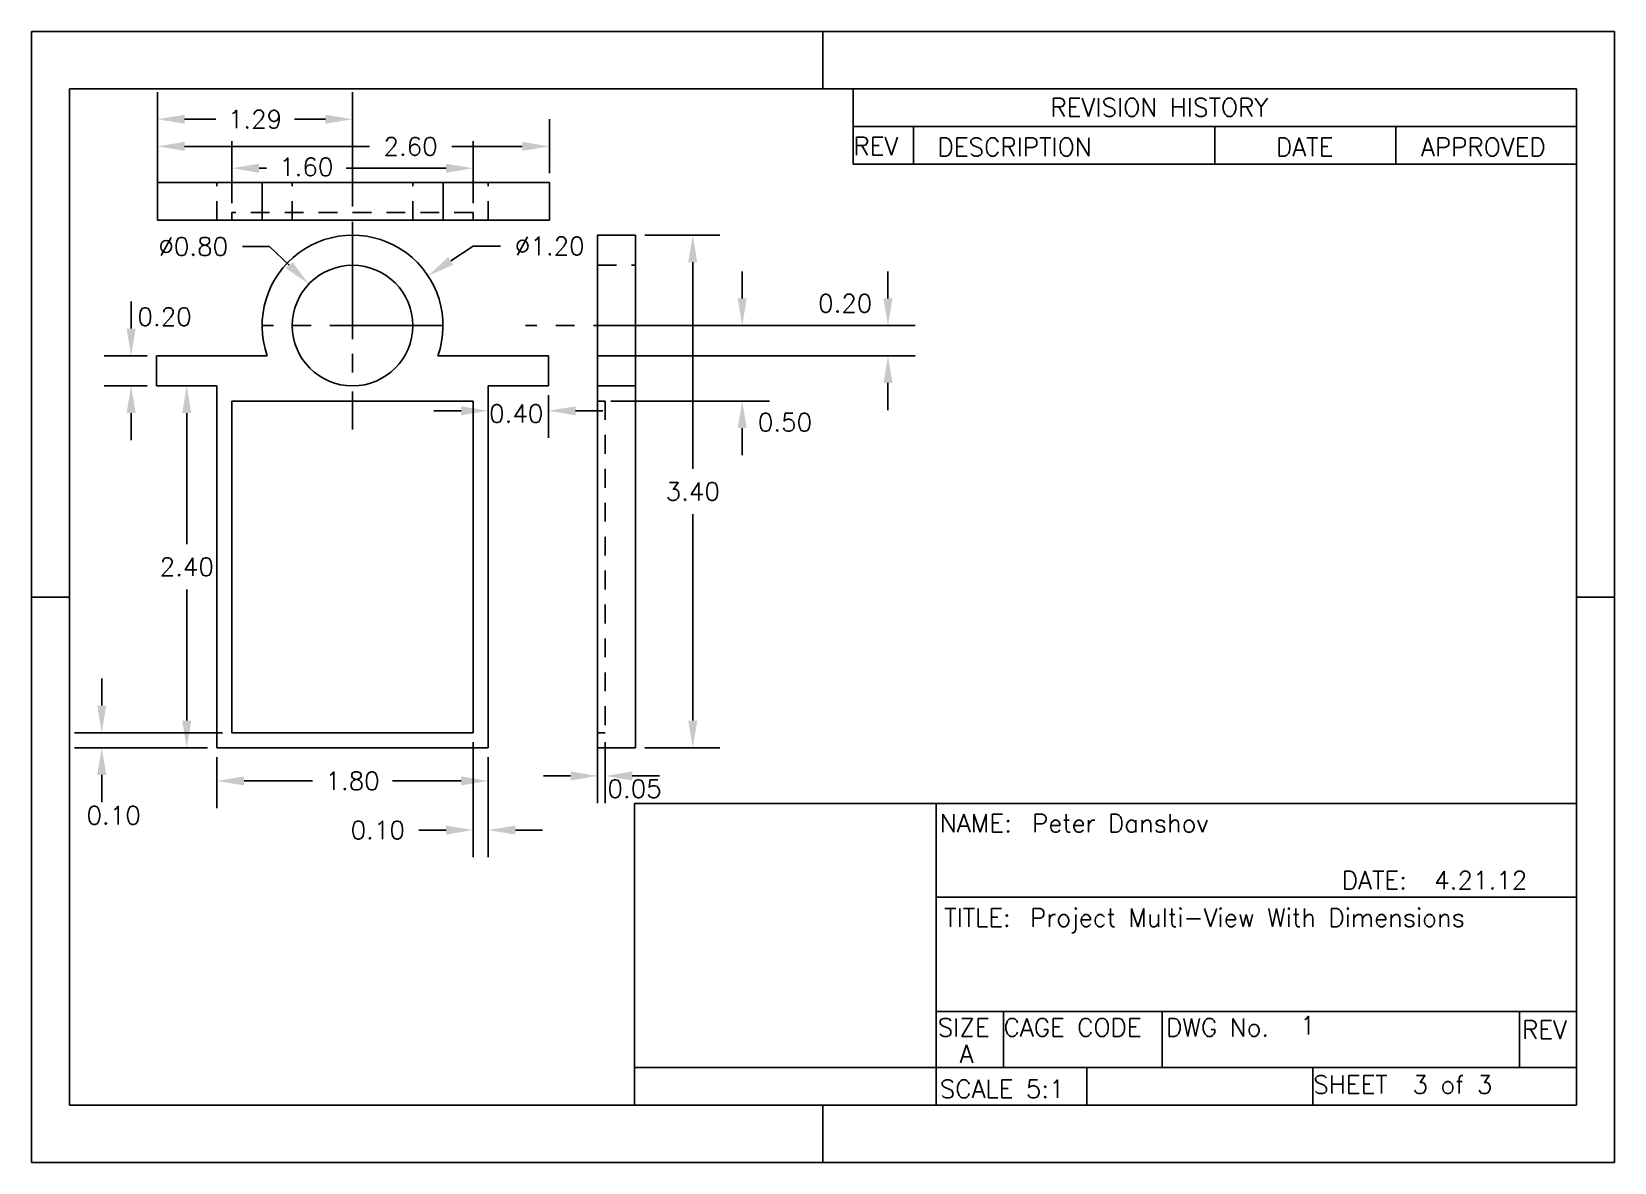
# Model space of a CAD drawing. Header units: inches. Extents: x 0.8 to 11.2, y 0.2 to 7.8.
import ezdxf

# ---------------------------------------------------------------- set-up
doc = ezdxf.new("R2010")
doc.units = ezdxf.units.IN
doc.header["$MEASUREMENT"] = 0
doc.linetypes.add('CENTER2', pattern=[1.125, 0.75, -0.125, 0.125, -0.125])
doc.linetypes.add('HIDDEN2', pattern=[0.1875, 0.125, -0.0625])
doc.layers.add('Center', color=7, linetype='CENTER2')
doc.layers.add('Hidden', color=7, linetype='HIDDEN2')
doc.styles.add('ROMANS', font='romans.shx')
doc.dimstyles.get("Standard").update_dxf_attribs({"dimtxt": 0.12, "dimasz": 0.18, "dimexe": 0.18, "dimexo": 0.0625, "dimgap": 0.09, "dimtad": 0, "dimtih": 1, "dimtoh": 1, "dimzin": 0, "dimdsep": 46, "dimtxsty": 'ROMANS', "dimcen": 0.09, "dimadec": 0, "dimazin": 0, "dimtfac": 1, "dimtofl": 0, "dimtmove": 0, "dimatfit": 3, "dimfxl": 0, "dimtolj": 1, "dimtzin": 0, "dimarcsym": 0})

# ---------------------------------------------------------------- blocks, each defined once
blk = doc.blocks.new('*D1')
at = {"color": 0, "lineweight": -2}
for p, q in [((1.979, 2.938), (1.979, 2.6)), ((3.779, 2.938), (3.779, 2.6)), ((2.159, 2.78), (2.614, 2.78)), ((3.599, 2.78), (3.143, 2.78))]:
    blk.add_line(p, q, dxfattribs=at)
at = {"color": 0}
for points in [[(2.159, 2.81), (2.159, 2.75), (1.979, 2.78)], [(3.599, 2.81), (3.599, 2.75), (3.779, 2.78)]]:
    blk.add_solid(points, dxfattribs=at)
at = {"layer": 'Defpoints', "color": 0}
for p in [(1.979, 3), (3.779, 3), (3.779, 2.78)]:
    blk.add_point(p, dxfattribs=at)
at = {"color": 0, "insert": (2.879, 2.78), "char_height": 0.12, "attachment_point": 5, "style": 'ROMANS'}
blk.add_mtext('\\A1;1.80', dxfattribs=at)
blk = doc.blocks.new('*D2')
at = {"color": 0, "lineweight": -2}
for p, q in [((3.68, 6.328), (3.53, 6.229)), ((3.86, 6.328), (3.68, 6.328)), ((2.879, 5.71), (2.879, 5.89)), ((2.789, 5.8), (2.969, 5.8))]:
    blk.add_line(p, q, dxfattribs=at)
at = {"color": 0}
blk.add_solid([(3.513, 6.254), (3.546, 6.204), (3.38, 6.13)], dxfattribs=at)
at = {"layer": 'Defpoints', "color": 0}
for p in [(3.38, 6.13), (2.377, 5.47)]:
    blk.add_point(p, dxfattribs=at)
at = {"color": 0, "insert": (4.187, 6.328), "char_height": 0.12, "attachment_point": 5, "style": 'ROMANS'}
blk.add_mtext('\\A1;∅1.20', dxfattribs=at)
blk = doc.blocks.new('*D3')
at = {"color": 0, "lineweight": -2}
for p, q in [((2.149, 6.325), (2.329, 6.325)), ((2.329, 6.325), (2.459, 6.2)), ((2.879, 5.71), (2.879, 5.89)), ((2.789, 5.8), (2.969, 5.8))]:
    blk.add_line(p, q, dxfattribs=at)
at = {"color": 0}
blk.add_solid([(2.48, 6.222), (2.438, 6.179), (2.589, 6.076)], dxfattribs=at)
at = {"layer": 'Defpoints', "color": 0}
for p in [(2.589, 6.076), (3.168, 5.524)]:
    blk.add_point(p, dxfattribs=at)
at = {"color": 0, "insert": (1.822, 6.325), "char_height": 0.12, "attachment_point": 5, "style": 'ROMANS'}
blk.add_mtext('\\A1;∅0.80', dxfattribs=at)
blk = doc.blocks.new('*D4')
at = {"color": 0, "lineweight": -2}
for p, q in [((5.464, 5.98), (5.464, 6.16)), ((4.69, 5.8), (5.644, 5.8)), ((4.592, 5.3), (5.644, 5.3)), ((5.464, 5.12), (5.464, 4.94))]:
    blk.add_line(p, q, dxfattribs=at)
at = {"color": 0}
for points in [[(5.434, 5.98), (5.494, 5.98), (5.464, 5.8)], [(5.434, 5.12), (5.494, 5.12), (5.464, 5.3)]]:
    blk.add_solid(points, dxfattribs=at)
at = {"layer": 'Defpoints', "color": 0}
for p in [(4.627, 5.8), (4.53, 5.3), (5.464, 5.3)]:
    blk.add_point(p, dxfattribs=at)
at = {"color": 0, "insert": (5.748, 5.159), "char_height": 0.12, "attachment_point": 5, "style": 'ROMANS'}
blk.add_mtext('\\A1;0.50', dxfattribs=at)
blk = doc.blocks.new('*D5')
at = {"color": 0, "lineweight": -2}
for p, q in [((4.817, 6.4), (5.316, 6.4)), ((5.136, 6.22), (5.136, 4.85)), ((5.136, 3.18), (5.136, 4.55)), ((4.817, 3), (5.316, 3))]:
    blk.add_line(p, q, dxfattribs=at)
at = {"color": 0}
for points in [[(5.106, 6.22), (5.166, 6.22), (5.136, 6.4)], [(5.106, 3.18), (5.166, 3.18), (5.136, 3)]]:
    blk.add_solid(points, dxfattribs=at)
at = {"layer": 'Defpoints', "color": 0}
for p in [(4.755, 6.4), (4.755, 3), (5.136, 3)]:
    blk.add_point(p, dxfattribs=at)
at = {"color": 0, "insert": (5.136, 4.7), "char_height": 0.12, "attachment_point": 5, "style": 'ROMANS'}
blk.add_mtext('\\A1;3.40', dxfattribs=at)
blk = doc.blocks.new('*D6')
at = {"color": 0, "lineweight": -2}
for p, q in [((1.585, 6.812), (1.585, 7.169)), ((4.185, 6.812), (4.185, 7.169)), ((1.765, 6.989), (2.991, 6.989)), ((4.005, 6.989), (3.537, 6.989))]:
    blk.add_line(p, q, dxfattribs=at)
at = {"color": 0}
for points in [[(1.765, 7.019), (1.765, 6.959), (1.585, 6.989)], [(4.005, 7.019), (4.005, 6.959), (4.185, 6.989)]]:
    blk.add_solid(points, dxfattribs=at)
at = {"layer": 'Defpoints', "color": 0}
for p in [(4.185, 6.989), (1.585, 6.75), (4.185, 6.75)]:
    blk.add_point(p, dxfattribs=at)
at = {"color": 0, "insert": (3.264, 6.989), "char_height": 0.12, "attachment_point": 5, "style": 'ROMANS'}
blk.add_mtext('\\A1;2.60', dxfattribs=at)
blk = doc.blocks.new('*D7')
at = {"color": 0, "lineweight": -2}
for p, q in [((4.505, 3.038), (4.505, 2.633)), ((4.555, 3.038), (4.555, 2.633)), ((4.325, 2.813), (4.145, 2.813)), ((4.735, 2.813), (4.915, 2.813))]:
    blk.add_line(p, q, dxfattribs=at)
at = {"color": 0}
for points in [[(4.325, 2.843), (4.325, 2.783), (4.505, 2.813)], [(4.735, 2.843), (4.735, 2.783), (4.555, 2.813)]]:
    blk.add_solid(points, dxfattribs=at)
at = {"layer": 'Defpoints', "color": 0}
for p in [(4.505, 3.1), (4.555, 3.1), (4.505, 2.813)]:
    blk.add_point(p, dxfattribs=at)
at = {"color": 0, "insert": (4.75, 2.728), "char_height": 0.12, "attachment_point": 5, "style": 'ROMANS'}
blk.add_mtext('\\A1;0.05', dxfattribs=at)
blk = doc.blocks.new('*D8')
at = {"color": 0, "lineweight": -2}
for p, q in [((6.431, 5.98), (6.431, 6.16)), ((4.69, 5.8), (6.611, 5.8)), ((4.69, 5.6), (6.611, 5.6)), ((6.431, 5.42), (6.431, 5.24))]:
    blk.add_line(p, q, dxfattribs=at)
at = {"color": 0}
for points in [[(6.401, 5.98), (6.461, 5.98), (6.431, 5.8)], [(6.401, 5.42), (6.461, 5.42), (6.431, 5.6)]]:
    blk.add_solid(points, dxfattribs=at)
at = {"layer": 'Defpoints', "color": 0}
for p in [(4.627, 5.8), (4.627, 5.6), (6.431, 5.6)]:
    blk.add_point(p, dxfattribs=at)
at = {"color": 0, "insert": (6.147, 5.948), "char_height": 0.12, "attachment_point": 5, "style": 'ROMANS'}
blk.add_mtext('\\A1;0.20', dxfattribs=at)
blk = doc.blocks.new('*D9')
at = {"color": 0, "lineweight": -2}
for p, q in [((1.41, 5.78), (1.41, 5.96)), ((1.516, 5.6), (1.23, 5.6)), ((1.516, 5.4), (1.23, 5.4)), ((1.41, 5.22), (1.41, 5.04))]:
    blk.add_line(p, q, dxfattribs=at)
at = {"color": 0}
for points in [[(1.38, 5.78), (1.44, 5.78), (1.41, 5.6)], [(1.38, 5.22), (1.44, 5.22), (1.41, 5.4)]]:
    blk.add_solid(points, dxfattribs=at)
at = {"layer": 'Defpoints', "color": 0}
for p in [(1.579, 5.6), (1.41, 5.4), (1.579, 5.4)]:
    blk.add_point(p, dxfattribs=at)
at = {"color": 0, "insert": (1.632, 5.859), "char_height": 0.12, "attachment_point": 5, "style": 'ROMANS'}
blk.add_mtext('\\A1;0.20', dxfattribs=at)
blk = doc.blocks.new('*D10')
at = {"color": 0, "lineweight": -2}
for p, q in [((1.916, 5.4), (1.599, 5.4)), ((1.779, 5.22), (1.779, 4.35)), ((1.779, 3.18), (1.779, 4.05)), ((1.916, 3), (1.599, 3))]:
    blk.add_line(p, q, dxfattribs=at)
at = {"color": 0}
for points in [[(1.749, 5.22), (1.809, 5.22), (1.779, 5.4)], [(1.749, 3.18), (1.809, 3.18), (1.779, 3)]]:
    blk.add_solid(points, dxfattribs=at)
at = {"layer": 'Defpoints', "color": 0}
for p in [(1.779, 5.4), (1.979, 5.4), (1.979, 3)]:
    blk.add_point(p, dxfattribs=at)
at = {"color": 0, "insert": (1.779, 4.2), "char_height": 0.12, "attachment_point": 5, "style": 'ROMANS'}
blk.add_mtext('\\A1;2.40', dxfattribs=at)
blk = doc.blocks.new('*D11')
at = {"color": 0, "lineweight": -2}
for p, q in [((1.585, 6.688), (1.585, 7.349)), ((2.879, 6.713), (2.879, 7.349)), ((1.765, 7.169), (1.971, 7.169)), ((2.699, 7.169), (2.493, 7.169))]:
    blk.add_line(p, q, dxfattribs=at)
at = {"color": 0}
for points in [[(1.765, 7.199), (1.765, 7.139), (1.585, 7.169)], [(2.699, 7.199), (2.699, 7.139), (2.879, 7.169)]]:
    blk.add_solid(points, dxfattribs=at)
at = {"layer": 'Defpoints', "color": 0}
for p in [(1.585, 7.169), (1.585, 6.625), (2.879, 6.65)]:
    blk.add_point(p, dxfattribs=at)
at = {"color": 0, "insert": (2.232, 7.169), "char_height": 0.12, "attachment_point": 5, "style": 'ROMANS'}
blk.add_mtext('\\A1;1.29', dxfattribs=at)
blk = doc.blocks.new('*D12')
at = {"color": 0, "lineweight": -2}
for p, q in [((3.779, 5.338), (3.779, 5.055)), ((4.179, 5.338), (4.179, 5.055)), ((3.599, 5.235), (3.419, 5.235)), ((4.359, 5.235), (4.539, 5.235))]:
    blk.add_line(p, q, dxfattribs=at)
at = {"color": 0}
for points in [[(3.599, 5.265), (3.599, 5.205), (3.779, 5.235)], [(4.359, 5.265), (4.359, 5.205), (4.179, 5.235)]]:
    blk.add_solid(points, dxfattribs=at)
at = {"layer": 'Defpoints', "color": 0}
for p in [(3.779, 5.4), (4.179, 5.4), (4.179, 5.235)]:
    blk.add_point(p, dxfattribs=at)
at = {"color": 0, "insert": (3.965, 5.217), "char_height": 0.12, "attachment_point": 5, "style": 'ROMANS'}
blk.add_mtext('\\A1;0.40', dxfattribs=at)
blk = doc.blocks.new('*D13')
at = {"color": 0, "lineweight": -2}
for p, q in [((2.079, 6.612), (2.079, 7.024)), ((3.679, 6.612), (3.679, 7.024)), ((2.259, 6.844), (2.308, 6.844)), ((3.499, 6.844), (2.836, 6.844))]:
    blk.add_line(p, q, dxfattribs=at)
at = {"color": 0}
for points in [[(2.259, 6.874), (2.259, 6.814), (2.079, 6.844)], [(3.499, 6.874), (3.499, 6.814), (3.679, 6.844)]]:
    blk.add_solid(points, dxfattribs=at)
at = {"layer": 'Defpoints', "color": 0}
for p in [(2.079, 6.844), (2.079, 6.55), (3.679, 6.55)]:
    blk.add_point(p, dxfattribs=at)
at = {"color": 0, "insert": (2.572, 6.853), "char_height": 0.12, "attachment_point": 5, "style": 'ROMANS'}
blk.add_mtext('\\A1;1.60', dxfattribs=at)
blk = doc.blocks.new('*D14')
at = {"color": 0, "lineweight": -2}
for p, q in [((3.679, 3.038), (3.679, 2.274)), ((3.779, 2.938), (3.779, 2.274)), ((3.499, 2.454), (3.319, 2.454)), ((3.959, 2.454), (4.139, 2.454))]:
    blk.add_line(p, q, dxfattribs=at)
at = {"color": 0}
for points in [[(3.499, 2.484), (3.499, 2.424), (3.679, 2.454)], [(3.959, 2.484), (3.959, 2.424), (3.779, 2.454)]]:
    blk.add_solid(points, dxfattribs=at)
at = {"layer": 'Defpoints', "color": 0}
for p in [(3.679, 3.1), (3.779, 3), (3.679, 2.454)]:
    blk.add_point(p, dxfattribs=at)
at = {"color": 0, "insert": (3.046, 2.454), "char_height": 0.12, "attachment_point": 5, "style": 'ROMANS'}
blk.add_mtext('\\A1;0.10', dxfattribs=at)
blk = doc.blocks.new('*D15')
at = {"color": 0, "lineweight": -2}
for p, q in [((1.215, 3.28), (1.215, 3.46)), ((2.016, 3.1), (1.035, 3.1)), ((1.916, 3), (1.035, 3)), ((1.215, 2.82), (1.215, 2.64))]:
    blk.add_line(p, q, dxfattribs=at)
at = {"color": 0}
for points in [[(1.185, 3.28), (1.245, 3.28), (1.215, 3.1)], [(1.185, 2.82), (1.245, 2.82), (1.215, 3)]]:
    blk.add_solid(points, dxfattribs=at)
at = {"layer": 'Defpoints', "color": 0}
for p in [(2.079, 3.1), (1.215, 3), (1.979, 3)]:
    blk.add_point(p, dxfattribs=at)
at = {"color": 0, "insert": (1.294, 2.552), "char_height": 0.12, "attachment_point": 5, "style": 'ROMANS'}
blk.add_mtext('\\A1;0.10', dxfattribs=at)

msp = doc.modelspace()

# ---------------------------------------------------------------- linework, layer by layer
for p, q in [((0.75, 0.25), (0.75, 7.75)), ((0.75, 7.75), (11.25, 7.75)), ((6, 7.75), (6, 7.37)), ((11.25, 0.25), (11.25, 7.75)), ((1, 0.63), (1, 7.37)), ((1, 7.37), (11, 7.37)), ((6.2, 6.87), (6.2, 7.37)), ((11, 0.63), (11, 7.37)), ((6.2, 7.12), (11, 7.12)), ((6.6, 6.87), (6.6, 7.12)), ((8.6, 6.87), (8.6, 7.12)), ((9.8, 6.87), (9.8, 7.12)), ((6.2, 6.87), (11, 6.87)), ((1.585, 6.5), (1.585, 6.75)), ((1.585, 6.75), (4.185, 6.75)), ((2.279, 6.5), (2.279, 6.75)), ((3.479, 6.5), (3.479, 6.75)), ((4.185, 6.75), (4.185, 6.5)), ((1.585, 6.5), (4.185, 6.5)), ((4.185, 6.5), (1.585, 6.5)), ((4.505, 6.4), (4.505, 3)), ((4.755, 6.4), (4.505, 6.4)), ((4.755, 6.4), (4.755, 3)), ((1.579, 5.4), (1.579, 5.6)), ((1.579, 5.6), (2.313, 5.6)), ((3.444, 5.6), (4.179, 5.6)), ((4.179, 5.4), (4.179, 5.6)), ((4.505, 5.6), (4.755, 5.6)), ((1.979, 5.4), (1.579, 5.4)), ((1.979, 3), (1.979, 5.4)), ((3.779, 3), (3.779, 5.4)), ((3.779, 5.4), (4.179, 5.4)), ((4.505, 5.4), (4.755, 5.4)), ((2.079, 3.1), (2.079, 5.3)), ((2.079, 5.3), (3.679, 5.3)), ((3.679, 3.1), (3.679, 5.3)), ((0.75, 4), (1, 4)), ((11, 4), (11.25, 4)), ((2.079, 3.1), (3.679, 3.1)), ((1.979, 3), (3.779, 3)), ((4.755, 3), (4.505, 3)), ((4.75, 2.63), (11, 2.63)), ((4.75, 0.63), (4.75, 2.63)), ((6.75, 0.63), (6.75, 2.63)), ((6.75, 2.01), (11, 2.01)), ((6.75, 1.25), (11, 1.25)), ((7.198, 0.885), (7.198, 1.255)), ((8.25, 0.88), (8.25, 1.25)), ((10.62, 0.88), (10.62, 1.25)), ((4.75, 0.88), (11, 0.88)), ((7.75, 0.63), (7.75, 0.88)), ((9.25, 0.63), (9.25, 0.88)), ((1, 0.63), (11, 0.63)), ((6, 0.63), (6, 0.25)), ((0.75, 0.25), (11.25, 0.25))]:
    msp.add_line(p, q)
msp.add_circle((2.879, 5.8), 0.4)
msp.add_arc((2.879, 5.8), 0.6, 340.5288, 199.4712)
at = {"layer": 'Center'}
for p, q in [((2.879, 7.34), (2.879, 5.961)), ((2.879, 6.489), (2.879, 5.111)), ((3.479, 5.8), (2.279, 5.8)), ((5.227, 5.8), (4.027, 5.8))]:
    msp.add_line(p, q, dxfattribs=at)
at = {"layer": 'Hidden'}
for p, q in [((1.979, 6.5), (1.979, 6.75)), ((2.479, 6.5), (2.479, 6.75)), ((3.279, 6.5), (3.279, 6.75)), ((3.779, 6.5), (3.779, 6.75)), ((2.079, 6.5), (2.079, 6.55)), ((3.679, 6.55), (2.079, 6.55)), ((3.679, 6.5), (3.679, 6.55)), ((4.505, 6.2), (4.755, 6.2)), ((4.505, 5.3), (4.555, 5.3)), ((4.555, 5.3), (4.555, 3.1)), ((4.505, 3.1), (4.555, 3.1))]:
    msp.add_line(p, q, dxfattribs=at)

# ---------------------------------------------------------------- texts
at = {"style": 'ROMANS'}
for s, p in [('REVISION HISTORY', (7.509, 7.188)), ('REV', (6.202, 6.931)), ('DESCRIPTION', (6.76, 6.925)), ('DATE', (9.005, 6.925)), ('APPROVED', (9.967, 6.925)), ('NAME:', (6.775, 2.439)), ('Peter Danshov', (7.387, 2.439)), ('DATE:', (9.442, 2.061)), ('4.21.12', (10.055, 2.061)), ('TITLE:', (6.804, 1.813)), ('Project Multi-View With Dimensions', (7.373, 1.813)), ('SIZE', (6.761, 1.085)), ('CAGE CODE', (7.198, 1.085)), ('DWG No.', (8.276, 1.085)), ('1', (9.165, 1.099)), ('REV', (10.638, 1.07)), ('A', (6.906, 0.91)), ('SCALE 5:1', (6.775, 0.677)), ('SHEET  3 of 3', (9.253, 0.706))]:
    msp.add_text(s, height=0.12, dxfattribs=at).set_placement(p)

# ---------------------------------------------------------------- dimensions: what is measured, and where the dimension line sits
for base, p1, p2, picture, middle in [((1.585, 7.169), (2.879, 6.65), (1.585, 6.625), '*D11', (2.232, 7.169)), ((3.679, 2.454), (3.779, 3), (3.679, 3.1), '*D14', (3.046, 2.454)), ((3.779, 2.78), (1.979, 3), (3.779, 3), '*D1', (2.879, 2.78))]:
    dim = msp.add_linear_dim(base=base, p1=p1, p2=p2, dimstyle='Standard')
    dim.commit()
    dim.dimension.update_dxf_attribs({"geometry": picture, "text_midpoint": middle})
for base, p1, p2, override, picture, middle in [((4.185, 6.989), (1.585, 6.75), (4.185, 6.75), {"dimtmove": 2}, '*D6', (3.264, 6.989)), ((2.079, 6.844), (3.679, 6.55), (2.079, 6.55), {"dimtmove": 2}, '*D13', (2.572, 6.853)), ((4.179, 5.235), (3.779, 5.4), (4.179, 5.4), {"dimtmove": 2}, '*D12', (3.965, 5.217)), ((4.505, 2.813), (4.555, 3.1), (4.505, 3.1), {"dimtad": 0, "dimtmove": 2}, '*D7', (4.75, 2.728))]:
    dim = msp.add_linear_dim(base=base, p1=p1, p2=p2, dimstyle='Standard', override=override)
    dim.commit()
    dim.dimension.update_dxf_attribs({"geometry": picture, "text_midpoint": middle, "dimtype": 160})
for p1, p2, picture, middle in [((2.377, 5.47), (3.38, 6.13), '*D2', (4.187, 6.328)), ((3.168, 5.524), (2.589, 6.076), '*D3', (1.822, 6.325))]:
    dim = msp.add_diameter_dim_2p(p1=p1, p2=p2, dimstyle='Standard')
    dim.commit()
    dim.dimension.update_dxf_attribs({"geometry": picture, "text_midpoint": middle})
for base, p1, p2, picture, middle in [((5.136, 3), (4.755, 6.4), (4.755, 3), '*D5', (5.136, 4.7)), ((1.779, 5.4), (1.979, 3), (1.979, 5.4), '*D10', (1.779, 4.2))]:
    dim = msp.add_linear_dim(base=base, p1=p1, p2=p2, angle=90, dimstyle='Standard')
    dim.commit()
    dim.dimension.update_dxf_attribs({"geometry": picture, "text_midpoint": middle})
for base, p1, p2, picture, middle in [((5.464, 5.3), (4.627, 5.8), (4.53, 5.3), '*D4', (5.748, 5.159)), ((6.431, 5.6), (4.627, 5.8), (4.627, 5.6), '*D8', (6.147, 5.948)), ((1.41, 5.4), (1.579, 5.6), (1.579, 5.4), '*D9', (1.632, 5.859)), ((1.215, 3), (2.079, 3.1), (1.979, 3), '*D15', (1.294, 2.552))]:
    dim = msp.add_linear_dim(base=base, p1=p1, p2=p2, angle=90, dimstyle='Standard', override={"dimtmove": 2})
    dim.commit()
    dim.dimension.update_dxf_attribs({"geometry": picture, "text_midpoint": middle, "dimtype": 160})

doc.saveas('drawing.dxf')
